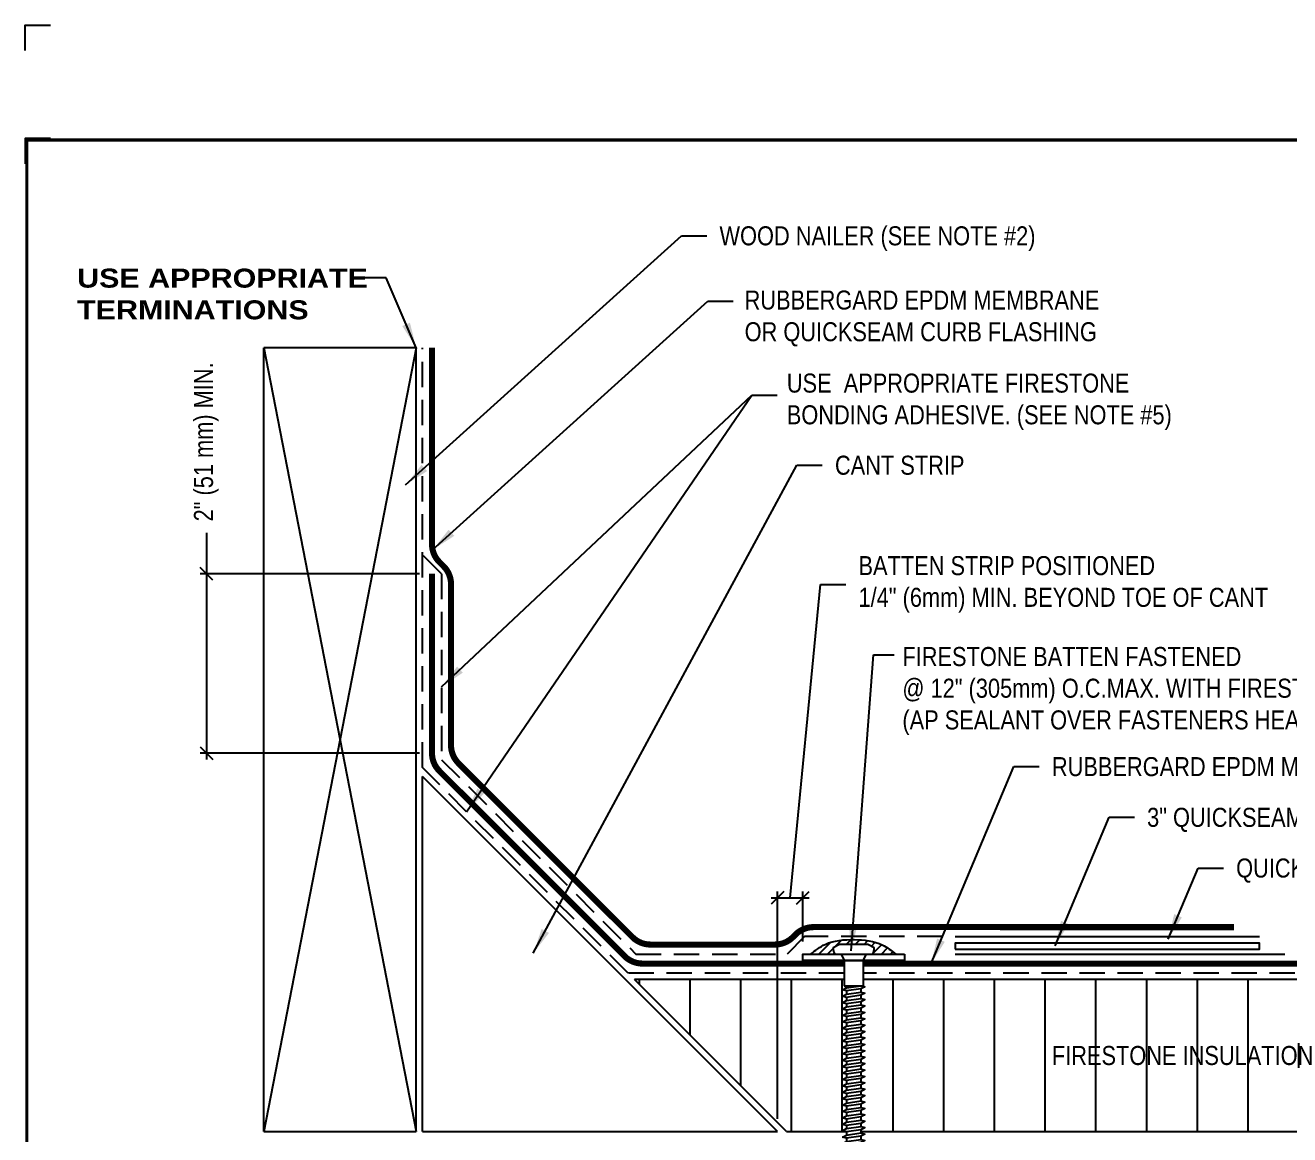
# Model space of a CAD drawing. Header units: inches. Extents: x 143.4 to 163.5, y -106.9 to -90.1.
# Drawn here: x 143.45 to 155.91, y -101.07 to -90.13 of the extents above; entities that cross this region are included whole.
import ezdxf
from ezdxf.enums import TextEntityAlignment as Align

# ---------------------------------------------------------------- set-up
doc = ezdxf.new("R2010")
doc.units = ezdxf.units.IN
doc.header["$MEASUREMENT"] = 0
doc.linetypes.add('HIDDEN', pattern=[0.375, 0.25, -0.125])
doc.layers.get('0').update_dxf_attribs({"linetype": 'CONTINUOUS'})
doc.layers.get('DEFPOINTS').update_dxf_attribs({"linetype": 'CONTINUOUS'})
for name, color, linetype in [('FSBP-ACCESSORY-FIRESTONE', 7, 'CONTINUOUS'), ('FSBP-ADHESIVE', 1, 'HIDDEN'), ('FSBP-ANNO-NOTE', 7, 'CONTINUOUS'), ('FSBP-INSULATION', 7, 'CONTINUOUS'), ('FSBP-MEMBRANE', 7, 'CONTINUOUS'), ('FSBP-OTHER', 7, 'CONTINUOUS'), ('FSBP-SEALANTS', 1, 'CONTINUOUS'), ('FSBP-TTLB-BORDER', 7, 'CONTINUOUS'), ('FSBP-TTLB-TEXT', 7, 'CONTINUOUS'), ('FSBP-WOOD', 7, 'CONTINUOUS')]:
    doc.layers.add(name, color=color, linetype=linetype)
doc.styles.add('FSBP_ARIAL', font='arial.ttf')
doc.styles.add('FSBP_ARIAL_BOLD', font='')
doc.styles.add('FSBP_ARIAL_NAR', font='ARIALN.TTF')
doc.styles.get('FSBP_ARIAL_BOLD').set_extended_font_data('Arial Black')
doc.linetypes.add('ZIGZAG', pattern='A,0.0001,-0.2,[131,ltypeshp.shx,S=0.2,R=0,X=-0.2,Y=0],-0.4,[131,ltypeshp.shx,S=0.2,R=180,X=0.2,Y=0],-0.2', length=0.8001)
doc.dimstyles.new('FSBP-DIM', dxfattribs={"dimtxt": 0.1875, "dimasz": 0.125, "dimexe": 0.0625, "dimexo": 0.125, "dimgap": 0.125, "dimtad": 0, "dimdec": 0, "dimzin": 1, "dimdsep": 46, "dimlunit": 4, "dimtxsty": 'FSBP_ARIAL_NAR', "dimblk": 'OBLIQUE', "dimcen": 0.09375, "dimdle": 0.0625, "dimclrd": 256, "dimclre": 256, "dimclrt": 256, "dimadec": 0, "dimazin": 0, "dimtfac": 1, "dimtdec": 0, "dimtmove": 1, "dimatfit": 3, "dimfxl": 1, "dimtolj": 1, "dimtzin": 0, "dimlwd": -1, "dimlwe": -1, "dimarcsym": 0})
doc.dimstyles.new('FSBP-LEADER', dxfattribs={"dimtxt": 0.1875, "dimasz": 0.25, "dimexe": 0.0625, "dimexo": 0.125, "dimgap": 0.125, "dimtad": 0, "dimtih": 1, "dimtoh": 1, "dimdec": 4, "dimzin": 0, "dimdsep": 46, "dimlunit": 4, "dimtxsty": 'FSBP_ARIAL_NAR', "dimcen": 0.09375, "dimclrd": 256, "dimclre": 256, "dimclrt": 256, "dimadec": 0, "dimazin": 0, "dimtfac": 1, "dimtdec": 4, "dimtofl": 0, "dimtmove": 0, "dimatfit": 3, "dimfxl": 1, "dimtolj": 1, "dimtzin": 0, "dimlwd": -1, "dimlwe": -1, "dimarcsym": 0})

# ---------------------------------------------------------------- blocks, each defined once
blk = doc.blocks.new('TTLB-EPDM_1')
at = {"layer": 'DEFPOINTS', "linetype": 'Continuous', "ltscale": 1.75}
blk.add_lwpolyline([(-0.015625, 13.88083333333333), (-0.015625, 14.13083333333333), (0.234375, 14.13083333333333)], dxfattribs=at)
at = {"layer": 'DEFPOINTS', "color": 1}
blk.add_lwpolyline([(0.234375, 13.015625), (-0.015625, 13.015625), (-0.015625, 12.765625)], dxfattribs=at)
at = {"layer": 'FSBP-TTLB-BORDER', "const_width": 0.03125}
blk.add_lwpolyline([(20, 0), (20, 13), (0, 13), (0, 0)], dxfattribs=at)
at = {"layer": 'FSBP-TTLB-TEXT'}
for tag, height, style, p in [('MAXIMUM_WARRANTY', 0.1875, 'FSBP_ARIAL_BOLD', (18.03987100774941, 0.2240244307510579)), ('ACCPT_SYSTEMS', 0.21875, 'FSBP_ARIAL', (12.49438170418193, -1.125))]:
    blk.add_attdef(tag, text='', height=height, dxfattribs=dict(at, style=style)).set_placement(p, align=Align.MIDDLE_LEFT)
for tag, height, style, p in [('DETAIL_DESCP_LINE_1', 0.21875, 'FSBP_ARIAL_BOLD', (10.33118450231211, -0.3736318192489421)), ('ISSUE_REV_DATE', 0.21875, 'FSBP_ARIAL', (16.84069633627263, -0.7282559425942452)), ('DETAIL_NUMBER', 0.4375, 'FSBP_ARIAL', (18.91941590748775, -0.8931630692489421))]:
    blk.add_attdef(tag, text='', height=height, dxfattribs=dict(at, style=style)).set_placement(p, align=Align.MIDDLE_CENTER)
blk = doc.blocks.new('FSBP_AP_FASTENER_01')
at = {"layer": 'FSBP-ACCESSORY-FIRESTONE'}
for p, q in [((-0.125, 0.04849224421338505), (-0.09375, -0.01400775578661495)), ((0.09375, -0.01400775578661495), (0.125, 0.04849224421338505)), ((-0.09375, -0.01400775578661495), (-0.09375, -0.264007755786615)), ((-0.09375, -0.01400775578661495), (0.09375, -0.01400775578661495)), ((0.09375, -0.01400775578661495), (0.09375, -0.264007755786615)), ((-0.09375, -0.264007755786615), (-0.0703125, -0.2840970415008996)), ((-0.0703125, -0.3156643085181585), (-0.0703125, -0.3472315755354103)), ((0.0703125, -0.2955750228038667), (0.0703125, -0.3271422898211327)), ((0.0703125, -0.3587095568383845), (0.0703125, -0.3902768238556433)), ((-0.0703125, -0.3787988425526763), (-0.0703125, -0.410366109569928)), ((-0.0703125, -0.4419333765871798), (-0.0703125, -0.4735006436044458)), ((0.0703125, -0.4218440908729022), (0.0703125, -0.453411357890154)), ((0.0703125, -0.4849786249074128), (0.0703125, -0.5165458919246717)), ((-0.0703125, -0.5050679106216975), (-0.0703125, -0.5366351776389564)), ((-0.0703125, -0.5682024446562153), (-0.0703125, -0.599769711673467)), ((0.0703125, -0.5481131589419235), (0.0703125, -0.5796804259591894)), ((0.0703125, -0.6112476929764412), (0.0703125, -0.6428149599937001)), ((-0.0703125, -0.631336978690733), (-0.0703125, -0.6629042457079848)), ((-0.0703125, -0.6944715127252366), (-0.0703125, -0.7260387797425025)), ((0.0703125, -0.674382227010959), (0.0703125, -0.7059494940282107)), ((0.0703125, -0.7375167610454696), (0.0703125, -0.7690840280627285)), ((-0.0703125, -0.7576060467597543), (-0.0703125, -0.7891733137770132)), ((-0.0703125, -0.820740580794272), (-0.0703125, -0.8523078478115238)), ((0.0703125, -0.8006512950799802), (0.0703125, -0.8322185620972462)), ((0.0703125, -0.863785829114498), (0.0703125, -0.8953530961317568)), ((-0.0703125, -0.8838751148287898), (-0.0703125, -0.9154423818460415)), ((-0.0703125, -0.9470096488632933), (-0.0703125, -0.9785769158805593)), ((0.0703125, -0.9269203631490157), (0.0703125, -0.9584876301662675)), ((0.0703125, -0.9900548971835264), (0.0703125, -1.021622164200785)), ((-0.0703125, -1.010144182897811), (-0.0703125, -1.04171144991507)), ((-0.0703125, -1.073278716932329), (-0.0703125, -1.104845983949581)), ((0.0703125, -1.053189431218037), (0.0703125, -1.084756698235303)), ((0.0703125, -1.116323965252555), (0.0703125, -1.147891232269814)), ((-0.0703125, -1.136413250966847), (-0.0703125, -1.167980517984098)), ((-0.0703125, -1.19954778500135), (-0.0703125, -1.231115052018616)), ((0.0703125, -1.179458499287072), (0.0703125, -1.211025766304324)), ((0.0703125, -1.242593033321583), (0.0703125, -1.274160300338842)), ((-0.0703125, -1.262682319035868), (-0.0703125, -1.294249586053127)), ((-0.0703125, -1.325816853070386), (-0.0703125, -1.357384120087637)), ((0.0703125, -1.305727567356094), (0.0703125, -1.33729483437336)), ((0.0703125, -1.368862101390611), (0.0703125, -1.40042936840787)), ((-0.0703125, -1.388951387104903), (-0.0703125, -1.420518654122155)), ((-0.0703125, -1.452085921139407), (-0.0703125, -1.483653188156673)), ((0.0703125, -1.431996635425129), (0.0703125, -1.463563902442381)), ((0.0703125, -1.49513116945964), (0.0703125, -1.526698436476899)), ((-0.0703125, -1.515220455173925), (-0.0703125, -1.546787722191183)), ((-0.0703125, -1.578354989208442), (-0.0703125, -1.609922256225694)), ((0.0703125, -1.558265703494151), (0.0703125, -1.589832970511416)), ((-0.0703125, -1.64148952324296), (-0.0703125, -1.673056790260212)), ((-0.0703125, -1.704624057277464), (-0.0703125, -1.73619132429473)), ((0.0703125, -1.621400237528668), (0.0703125, -1.652967504545927)), ((0.0703125, -1.684534771563186), (0.0703125, -1.716102038580438)), ((-0.0703125, -1.767758591311981), (-0.0703125, -1.79932585832924)), ((-0.0703125, -1.830893125346499), (-0.0703125, -1.862460392363751)), ((0.0703125, -1.747669305597697), (0.0703125, -1.779236572614955)), ((0.0703125, -1.810803839632207), (0.0703125, -1.842371106649473)), ((-0.0703125, -1.894027659381017), (-0.0703125, -1.925594926398269)), ((-0.0703125, -1.95716219341552), (-0.0703125, -1.988729460432786)), ((0.0703125, -1.873938373666725), (0.0703125, -1.905505640683984)), ((0.0703125, -1.937072907701243), (0.0703125, -1.968640174718495)), ((-0.0703125, -2.020296727450038), (-0.0703125, -2.051863994467297)), ((-0.0703125, -2.083431261484556), (-0.0703125, -2.114998528501808)), ((0.0703125, -2.000207441735753), (0.0703125, -2.031774708753012)), ((0.0703125, -2.063341975770264), (0.0703125, -2.09490924278753)), ((-0.0703125, -2.146565795519074), (-0.0703125, -2.178133062536325)), ((-0.0703125, -2.209700329553577), (-0.0703125, -2.241267596570843)), ((0.0703125, -2.126476509804782), (0.0703125, -2.158043776822041)), ((0.0703125, -2.189611043839299), (0.0703125, -2.221178310856551)), ((-0.0703125, -2.272834863588095), (-0.0703125, -2.304402130605354)), ((-0.0703125, -2.335969397622613), (-0.0703125, -2.367536664639864)), ((0.0703125, -2.25274557787381), (0.0703125, -2.284312844891069)), ((0.0703125, -2.315880111908321), (0.0703125, -2.347447378925587)), ((-0.0703125, -2.39910393165713), (-0.0703125, -2.430671198674382)), ((-0.0703125, -2.462238465691634), (-0.0703125, -2.4938057327089)), ((0.0703125, -2.379014645942839), (0.0703125, -2.410581912960097)), ((0.0703125, -2.442149179977356), (0.0703125, -2.473716446994608)), ((-0.0703125, -2.525372999726152), (-0.0703125, -2.55694026674341)), ((-0.0703125, -2.588507533760669), (-0.0703125, -2.620074800777921)), ((0.0703125, -2.505283714011867), (0.0703125, -2.536850981029126)), ((0.0703125, -2.568418248046378), (0.0703125, -2.599985515063644)), ((-0.0703125, -2.651642067795187), (-0.0703125, -2.683209334812439)), ((-0.0703125, -2.714776601829691), (-0.0703125, -2.746343868846957)), ((0.0703125, -2.631552782080895), (0.0703125, -2.663120049098154)), ((0.0703125, -2.694687316115413), (0.0703125, -2.726254583132665)), ((-0.0703125, -2.777911135864208), (-0.0703125, -2.809478402881467)), ((-0.0703125, -2.841045669898726), (-0.0703125, -2.872612936915978)), ((0.0703125, -2.757821850149924), (0.0703125, -2.789389117167183)), ((0.0703125, -2.820956384184434), (0.0703125, -2.8525236512017)), ((-0.0703125, -2.904180203933244), (-0.0703125, -2.935747470950496)), ((-0.0703125, -2.967314737967747), (-0.0703125, -2.998882004985013)), ((0.0703125, -2.884090918218952), (0.0703125, -2.915658185236211)), ((0.0703125, -2.94722545225347), (0.0703125, -2.978792719270722)), ((-0.0625, -3.154632755786622), (-0.0625, -3.013549567065063)), ((0, -3.201507755786615), (0.02460623630038583, -3.00110581902215)), ((0.0625, -3.154632755786601), (0.0625, -2.995692424207924)), ((0, -3.201507755786615), (-0.06250000000001421, -3.154632755786615)), ((0.0625, -3.154632755786615), (0, -3.201507755786615))]:
    blk.add_line(p, q, dxfattribs=at)
blk.add_lwpolyline([(0.1875, 0.04849224421338505, 0.1250000000000271), (0.203125, 0.110992244213385), (0.140625, 0.142242244213385), (-0.140625, 0.142242244213385), (-0.203125, 0.110992244213385, 0.1250000000000271), (-0.1875, 0.04849224421338505)], format="xyb", close=True, dxfattribs=at)
for points in [[(-0.109375, -0.3054610321523867), (-0.0703125, -0.2840970415008996), (0.0703125, -0.264007755786615), (0.109375, -0.2742110321523867), (0.0703125, -0.2955750228038667), (-0.0703125, -0.3156643085181585)], [(-0.109375, -0.3685955661869045), (-0.0703125, -0.3472315755354103), (0.0703125, -0.3271422898211327), (0.109375, -0.3373455661869045), (0.0703125, -0.3587095568383845), (-0.0703125, -0.3787988425526763)], [(-0.109375, -0.431730100221408), (-0.0703125, -0.410366109569928), (0.0703125, -0.3902768238556433), (0.109375, -0.400480100221408), (0.0703125, -0.4218440908729022), (-0.0703125, -0.4419333765871798)], [(-0.109375, -0.4948646342559258), (-0.0703125, -0.4735006436044458), (0.0703125, -0.453411357890154), (0.109375, -0.4636146342559258), (0.0703125, -0.4849786249074128), (-0.0703125, -0.5050679106216975)], [(-0.109375, -0.5579991682904435), (-0.0703125, -0.5366351776389564), (0.0703125, -0.5165458919246717), (0.109375, -0.5267491682904435), (0.0703125, -0.5481131589419235), (-0.0703125, -0.5682024446562153)], [(-0.109375, -0.6211337023249612), (-0.0703125, -0.599769711673467), (0.0703125, -0.5796804259591894), (0.109375, -0.5898837023249612), (0.0703125, -0.6112476929764412), (-0.0703125, -0.631336978690733)], [(-0.109375, -0.6842682363594648), (-0.0703125, -0.6629042457079848), (0.0703125, -0.6428149599937001), (0.109375, -0.6530182363594648), (0.0703125, -0.674382227010959), (-0.0703125, -0.6944715127252366)], [(-0.109375, -0.7474027703939825), (-0.0703125, -0.7260387797425025), (0.0703125, -0.7059494940282107), (0.109375, -0.7161527703939825), (0.0703125, -0.7375167610454696), (-0.0703125, -0.7576060467597543)], [(-0.109375, -0.8105373044285002), (-0.0703125, -0.7891733137770132), (0.0703125, -0.7690840280627285), (0.109375, -0.7792873044285002), (0.0703125, -0.8006512950799802), (-0.0703125, -0.820740580794272)], [(-0.109375, -0.873671838463018), (-0.0703125, -0.8523078478115238), (0.0703125, -0.8322185620972462), (0.109375, -0.842421838463018), (0.0703125, -0.863785829114498), (-0.0703125, -0.8838751148287898)], [(-0.109375, -0.9368063724975215), (-0.0703125, -0.9154423818460415), (0.0703125, -0.8953530961317568), (0.109375, -0.9055563724975215), (0.0703125, -0.9269203631490157), (-0.0703125, -0.9470096488632933)], [(-0.109375, -0.9999409065320393), (-0.0703125, -0.9785769158805593), (0.0703125, -0.9584876301662675), (0.109375, -0.9686909065320393), (0.0703125, -0.9900548971835264), (-0.0703125, -1.010144182897811)], [(-0.109375, -1.063075440566557), (-0.0703125, -1.04171144991507), (0.0703125, -1.021622164200785), (0.109375, -1.031825440566557), (0.0703125, -1.053189431218037), (-0.0703125, -1.073278716932329)], [(-0.109375, -1.126209974601075), (-0.0703125, -1.104845983949581), (0.0703125, -1.084756698235303), (0.109375, -1.094959974601075), (0.0703125, -1.116323965252555), (-0.0703125, -1.136413250966847)], [(-0.109375, -1.189344508635578), (-0.0703125, -1.167980517984098), (0.0703125, -1.147891232269814), (0.109375, -1.158094508635578), (0.0703125, -1.179458499287072), (-0.0703125, -1.19954778500135)], [(-0.109375, -1.252479042670096), (-0.0703125, -1.231115052018616), (0.0703125, -1.211025766304324), (0.109375, -1.221229042670096), (0.0703125, -1.242593033321583), (-0.0703125, -1.262682319035868)], [(-0.109375, -1.315613576704614), (-0.0703125, -1.294249586053127), (0.0703125, -1.274160300338842), (0.109375, -1.284363576704614), (0.0703125, -1.305727567356094), (-0.0703125, -1.325816853070386)], [(-0.109375, -1.378748110739132), (-0.0703125, -1.357384120087637), (0.0703125, -1.33729483437336), (0.109375, -1.347498110739132), (0.0703125, -1.368862101390611), (-0.0703125, -1.388951387104903)], [(-0.109375, -1.441882644773635), (-0.0703125, -1.420518654122155), (0.0703125, -1.40042936840787), (0.109375, -1.410632644773635), (0.0703125, -1.431996635425129), (-0.0703125, -1.452085921139407)], [(-0.109375, -1.505017178808153), (-0.0703125, -1.483653188156673), (0.0703125, -1.463563902442381), (0.109375, -1.473767178808153), (0.0703125, -1.49513116945964), (-0.0703125, -1.515220455173925)], [(-0.109375, -1.568151712842671), (-0.0703125, -1.546787722191183), (0.0703125, -1.526698436476899), (0.109375, -1.536901712842671), (0.0703125, -1.558265703494151), (-0.0703125, -1.578354989208442)], [(-0.109375, -1.631286246877188), (-0.0703125, -1.609922256225694), (0.0703125, -1.589832970511416), (0.109375, -1.600036246877188), (0.0703125, -1.621400237528668), (-0.0703125, -1.64148952324296)], [(-0.109375, -1.694420780911692), (-0.0703125, -1.673056790260212), (0.0703125, -1.652967504545927), (0.109375, -1.663170780911692), (0.0703125, -1.684534771563186), (-0.0703125, -1.704624057277464)], [(-0.109375, -1.75755531494621), (-0.0703125, -1.73619132429473), (0.0703125, -1.716102038580438), (0.109375, -1.72630531494621), (0.0703125, -1.747669305597697), (-0.0703125, -1.767758591311981)], [(-0.109375, -1.820689848980727), (-0.0703125, -1.79932585832924), (0.0703125, -1.779236572614955), (0.109375, -1.789439848980727), (0.0703125, -1.810803839632207), (-0.0703125, -1.830893125346499)], [(-0.109375, -1.883824383015245), (-0.0703125, -1.862460392363751), (0.0703125, -1.842371106649473), (0.109375, -1.852574383015245), (0.0703125, -1.873938373666725), (-0.0703125, -1.894027659381017)], [(-0.109375, -1.946958917049749), (-0.0703125, -1.925594926398269), (0.0703125, -1.905505640683984), (0.109375, -1.915708917049749), (0.0703125, -1.937072907701243), (-0.0703125, -1.95716219341552)], [(-0.109375, -2.010093451084266), (-0.0703125, -1.988729460432786), (0.0703125, -1.968640174718495), (0.109375, -1.978843451084266), (0.0703125, -2.000207441735753), (-0.0703125, -2.020296727450038)], [(-0.109375, -2.073227985118784), (-0.0703125, -2.051863994467297), (0.0703125, -2.031774708753012), (0.109375, -2.041977985118784), (0.0703125, -2.063341975770264), (-0.0703125, -2.083431261484556)], [(-0.109375, -2.136362519153302), (-0.0703125, -2.114998528501808), (0.0703125, -2.09490924278753), (0.109375, -2.105112519153302), (0.0703125, -2.126476509804782), (-0.0703125, -2.146565795519074)], [(-0.109375, -2.199497053187805), (-0.0703125, -2.178133062536325), (0.0703125, -2.158043776822041), (0.109375, -2.168247053187805), (0.0703125, -2.189611043839299), (-0.0703125, -2.209700329553577)], [(-0.109375, -2.262631587222323), (-0.0703125, -2.241267596570843), (0.0703125, -2.221178310856551), (0.109375, -2.231381587222323), (0.0703125, -2.25274557787381), (-0.0703125, -2.272834863588095)], [(-0.109375, -2.325766121256841), (-0.0703125, -2.304402130605354), (0.0703125, -2.284312844891069), (0.109375, -2.294516121256841), (0.0703125, -2.315880111908321), (-0.0703125, -2.335969397622613)], [(-0.109375, -2.388900655291359), (-0.0703125, -2.367536664639864), (0.0703125, -2.347447378925587), (0.109375, -2.357650655291359), (0.0703125, -2.379014645942839), (-0.0703125, -2.39910393165713)], [(-0.109375, -2.452035189325862), (-0.0703125, -2.430671198674382), (0.0703125, -2.410581912960097), (0.109375, -2.420785189325862), (0.0703125, -2.442149179977356), (-0.0703125, -2.462238465691634)], [(-0.109375, -2.51516972336038), (-0.0703125, -2.4938057327089), (0.0703125, -2.473716446994608), (0.109375, -2.48391972336038), (0.0703125, -2.505283714011867), (-0.0703125, -2.525372999726152)], [(-0.109375, -2.578304257394898), (-0.0703125, -2.55694026674341), (0.0703125, -2.536850981029126), (0.109375, -2.547054257394898), (0.0703125, -2.568418248046378), (-0.0703125, -2.588507533760669)], [(-0.109375, -2.641438791429415), (-0.0703125, -2.620074800777921), (0.0703125, -2.599985515063644), (0.109375, -2.610188791429415), (0.0703125, -2.631552782080895), (-0.0703125, -2.651642067795187)], [(-0.109375, -2.704573325463919), (-0.0703125, -2.683209334812439), (0.0703125, -2.663120049098154), (0.109375, -2.673323325463919), (0.0703125, -2.694687316115413), (-0.0703125, -2.714776601829691)], [(-0.109375, -2.767707859498437), (-0.0703125, -2.746343868846957), (0.0703125, -2.726254583132665), (0.109375, -2.736457859498437), (0.0703125, -2.757821850149924), (-0.0703125, -2.777911135864208)], [(-0.109375, -2.830842393532954), (-0.0703125, -2.809478402881467), (0.0703125, -2.789389117167183), (0.109375, -2.799592393532954), (0.0703125, -2.820956384184434), (-0.0703125, -2.841045669898726)], [(-0.109375, -2.893976927567472), (-0.0703125, -2.872612936915978), (0.0703125, -2.8525236512017), (0.109375, -2.862726927567472), (0.0703125, -2.884090918218952), (-0.0703125, -2.904180203933244)], [(-0.099609375, -2.955716372316267), (-0.0703125, -2.935747470950496), (0.0703125, -2.915658185236211), (0.099609375, -2.927256550887698), (0.0703125, -2.94722545225347), (-0.0703125, -2.967314737967747)], [(-0.0849609375, -3.008866455667892), (-0.0703125, -2.998882004985013), (0.0703125, -2.978792719270722), (0.0849609375, -2.984591902096462), (0.0703125, -2.994576352779355), (-0.0703125, -3.014665638493632)]]:
    blk.add_lwpolyline(points, close=True, dxfattribs=at)
blk.add_lwpolyline([(-0.09375, -0.264007755786615), (0.09375, -0.264007755786615)], dxfattribs=at)
blk = doc.blocks.new('_OBLIQUE')
at = {"color": 0, "linetype": 'ByBlock'}
blk.add_line((-0.5, -0.5), (0.5, 0.5), dxfattribs=at)
blk = doc.blocks.new('*D4')
at = {"layer": 'DEFPOINTS', "color": 0, "transparency": 16777216}
for p in [(147.4560432150654, -95.5396749574486), (145.2317893526083, -97.30890069773466), (147.4560432150654, -97.30890069773466)]:
    blk.add_point(p, dxfattribs=at)
at = {"layer": 'FSBP-ANNO-NOTE', "transparency": 16777216}
for p, q in [((145.2317893526083, -95.13687823166414), (145.2317893526083, -95.5396749574486)), ((147.3310432150654, -95.5396749574486), (145.1692893526083, -95.5396749574486)), ((145.2317893526083, -95.4771749574486), (145.2317893526083, -97.37140069773466)), ((147.3310432150654, -97.30890069773466), (145.1692893526083, -97.30890069773466))]:
    blk.add_line(p, q, dxfattribs=at)
at = {"layer": 'FSBP-ANNO-NOTE', "transparency": 16777216, "xscale": 0.125, "yscale": 0.125, "zscale": 0.125}
for p, rotation in [((145.2317893526083, -95.5396749574486), 90), ((145.2317893526083, -97.30890069773466), 270)]:
    blk.add_blockref('_OBLIQUE', p, dxfattribs=dict(at, rotation=rotation))
at = {"layer": 'FSBP-ANNO-NOTE', "transparency": 16777216, "insert": (145.2317893526083, -94.24007144448814), "char_height": 0.1875, "attachment_point": 5, "rotation": 90, "style": 'FSBP_ARIAL_NAR'}
blk.add_mtext('\\A1;2" (51 mm) MIN.', dxfattribs=at)
blk = doc.blocks.new('*D6')
at = {"layer": 'DEFPOINTS', "color": 0, "transparency": 16777216}
for p in [(151.1122932150654, -98.73610752553628), (151.1122932150654, -99.28937367981734), (150.8622932150654, -101.0396749574486)]:
    blk.add_point(p, dxfattribs=at)
at = {"layer": 'FSBP-ANNO-NOTE', "transparency": 16777216}
for p, q in [((150.9872932150654, -98.73610752553628), (151.2846312254311, -95.6443753058589)), ((151.2846312254311, -95.6443753058589), (151.5346312254311, -95.6443753058589)), ((150.8622932150654, -100.9146749574486), (150.8622932150654, -98.67360752553628)), ((151.1122932150654, -99.16437367981734), (151.1122932150654, -98.67360752553628)), ((150.7997932150654, -98.73610752553628), (151.1747932150654, -98.73610752553628))]:
    blk.add_line(p, q, dxfattribs=at)
at = {"layer": 'FSBP-ANNO-NOTE', "transparency": 16777216, "xscale": 0.125, "yscale": 0.125, "zscale": 0.125, "rotation": 180}
blk.add_blockref('_OBLIQUE', (150.8622932150654, -98.73610752553628), dxfattribs=at)
at = {"layer": 'FSBP-ANNO-NOTE', "transparency": 16777216, "xscale": 0.125, "yscale": 0.125, "zscale": 0.125}
blk.add_blockref('_OBLIQUE', (151.1122932150654, -98.73610752553628), dxfattribs=at)
at = {"layer": 'FSBP-ANNO-NOTE', "transparency": 16777216, "insert": (151.6596312254311, -95.6443753058589), "char_height": 0.1875, "attachment_point": 4, "style": 'FSBP_ARIAL_NAR'}
blk.add_mtext('\\A1;BATTEN STRIP POSITIONED \\P{\\fArial Narrow|b0|i0|c0|p34;1/4" (6mm) MIN.} BEYOND TOE OF CANT', dxfattribs=at)
blk = doc.blocks.new('*D5')
at = {"layer": 'DEFPOINTS', "color": 0, "transparency": 16777216}
for p in [(147.3622932150654, -101.0396749574486), (151.6122932150654, -102.5393736798173), (147.3622932150654, -102.7839539497562)]:
    blk.add_point(p, dxfattribs=at)
at = {"layer": 'FSBP-ANNO-NOTE', "transparency": 16777216}
for p, q in [((147.3622932150654, -101.1646749574486), (147.3622932150654, -102.8464539497562)), ((151.6122932150654, -102.6643736798173), (151.6122932150654, -102.8464539497562)), ((147.2997932150654, -102.7839539497562), (148.4957132355293, -102.7839539497562)), ((151.6747932150654, -102.7839539497562), (150.4788731946015, -102.7839539497562))]:
    blk.add_line(p, q, dxfattribs=at)
at = {"layer": 'FSBP-ANNO-NOTE', "transparency": 16777216, "xscale": 0.125, "yscale": 0.125, "zscale": 0.125, "rotation": 180}
blk.add_blockref('_OBLIQUE', (147.3622932150654, -102.7839539497562), dxfattribs=at)
at = {"layer": 'FSBP-ANNO-NOTE', "transparency": 16777216, "xscale": 0.125, "yscale": 0.125, "zscale": 0.125}
blk.add_blockref('_OBLIQUE', (151.6122932150654, -102.7839539497562), dxfattribs=at)
at = {"layer": 'FSBP-ANNO-NOTE', "transparency": 16777216, "insert": (149.4872932150654, -102.7839539497562), "char_height": 0.1875, "attachment_point": 5, "style": 'FSBP_ARIAL_NAR'}
blk.add_mtext('\\A1;6" (152 mm) MAX.', dxfattribs=at)

msp = doc.modelspace()

# ---------------------------------------------------------------- hatches: boundary and pattern name
at = {"layer": 'FSBP-INSULATION'}
h = msp.add_hatch(dxfattribs=at)
h.set_pattern_fill('LINE', color=256, scale=4, angle=90, style=0)
h.set_pattern_definition([(90, (0, 0), (-0.5, 3.061515884555943e-17), [])])
h.paths.add_polyline_path([(157.290376738026, -100.2271749574486), (157.4620940767419, -100.1646749574486), (157.4620940767419, -99.5396749574486), (151.7060432150654, -99.5396749574486), (151.7060432150654, -99.6079956456368), (151.7216682150654, -99.6120769561831), (151.6826057150654, -99.63344094683458), (151.6826057150654, -99.66500821385183), (151.7216682150654, -99.67521149021763), (151.6826057150654, -99.69657548086913), (151.6826057150654, -99.72814274788635), (151.7216682150654, -99.73834602425214), (151.6826057150654, -99.75971001490362), (151.6826057150654, -99.79127728192088), (151.7216682150654, -99.80148055828664), (151.6826057150654, -99.82284454893812), (151.6826057150654, -99.85441181595537), (151.7216682150654, -99.86461509232119), (151.6826057150654, -99.88597908297267), (151.6826057150654, -99.91754634998993), (151.7216682150654, -99.92774962635566), (151.6826057150654, -99.94911361700717), (151.6826057150654, -99.98068088402442), (151.7216682150654, -99.99088416039018), (151.6826057150654, -100.0122481510417), (151.6826057150654, -100.0438154180589), (151.7216682150654, -100.0540186944247), (151.6826057150654, -100.0753826850762), (151.6826057150654, -100.1069499520935), (151.7216682150654, -100.1171532284592), (151.6826057150654, -100.1385172191107), (151.6826057150654, -100.170084486128), (151.7216682150654, -100.1802877624937), (151.6826057150654, -100.2016517531452), (151.6826057150654, -100.2332190201625), (151.7216682150654, -100.2434222965283), (151.6826057150654, -100.2647862871797), (151.6826057150654, -100.296353554197), (151.7216682150654, -100.3065568305628), (151.6826057150654, -100.3279208212142), (151.6826057150654, -100.3594880882315), (151.7216682150654, -100.3696913645973), (151.6826057150654, -100.3910553552488), (151.6826057150654, -100.422622622266), (151.7216682150654, -100.4328258986318), (151.6826057150654, -100.4541898892833), (151.6826057150654, -100.4857571563006), (151.7216682150654, -100.4959604326663), (151.6826057150654, -100.5173244233178), (151.6826057150654, -100.548891690335), (151.7216682150654, -100.5590949667008), (151.6826057150654, -100.5804589573523), (151.6826057150654, -100.6120262243696), (151.7216682150654, -100.6222295007353), (151.6826057150654, -100.6435934913868), (151.6826057150654, -100.6751607584041), (151.7216682150654, -100.6853640347699), (151.6826057150654, -100.7067280254214), (151.6826057150654, -100.7382952924386), (151.7216682150654, -100.7484985688044), (151.6826057150654, -100.7698625594558), (151.6826057150654, -100.8014298264731), (151.7216682150654, -100.8116331028389), (151.6826057150654, -100.8329970934904), (151.6826057150654, -100.8645643605076), (151.7216682150654, -100.8747676368734), (151.6826057150654, -100.8961316275249), (151.6826057150654, -100.9276988945422), (151.7216682150654, -100.9379021709079), (151.6826057150654, -100.9592661615594), (151.6826057150654, -100.9908334285767), (151.7216682150654, -101.0010367049424), (151.6826057150654, -101.0224006955939), (151.6826057150654, -101.0396749574486), (157.4620940767419, -101.0396749574486), (157.4620940767419, -100.4146749574486), (157.6338114154578, -100.3521749574486)])
h.paths.add_polyline_path([(151.5419807150654, -100.2217410388595), (151.5029182150654, -100.2115377624937), (151.5419807150654, -100.1901737718423), (151.5419807150654, -100.158606504825), (151.5029182150654, -100.1484032284592), (151.5419807150654, -100.1270392378077), (151.5419807150654, -100.0954719707905), (151.5029182150654, -100.0852686944247), (151.5419807150654, -100.0639047037732), (151.5419807150654, -100.032337436756), (151.5029182150654, -100.0221341603902), (151.5419807150654, -100.0007701697387), (151.5419807150654, -99.96920290272148), (151.5029182150654, -99.95899962635568), (151.5419807150654, -99.93763563570417), (151.5419807150654, -99.90606836868692), (151.5029182150654, -99.89586509232119), (151.5419807150654, -99.8745011016697), (151.5419807150654, -99.84293383465241), (151.5029182150654, -99.83273055828666), (151.5419807150654, -99.81136656763516), (151.5419807150654, -99.7797993006179), (151.5029182150654, -99.76959602425212), (151.5419807150654, -99.74823203360066), (151.5419807150654, -99.71666476658338), (151.5029182150654, -99.70646149021765), (151.5419807150654, -99.68509749956614), (151.5419807150654, -99.65353023254887), (151.5029182150654, -99.6433269561831), (151.5419807150654, -99.62196296553162), (151.5185432150654, -99.60187367981734), (151.5185432150654, -99.53967495744858), (149.4506815627136, -99.53967495744858), (150.9506815627138, -101.0396749574486), (151.5312036013647, -101.0396749574486), (151.5029182150654, -101.0322867049424), (151.5419807150654, -101.0109227142909), (151.5419807150654, -100.9793554472737), (151.5029182150654, -100.9691521709079), (151.5419807150654, -100.9477881802564), (151.5419807150654, -100.9162209132392), (151.5029182150654, -100.9060176368734), (151.5419807150654, -100.8846536462219), (151.5419807150654, -100.8530863792047), (151.5029182150654, -100.8428831028389), (151.5419807150654, -100.8215191121874), (151.5419807150654, -100.7899518451701), (151.5029182150654, -100.7797485688044), (151.5419807150654, -100.7583845781529), (151.5419807150654, -100.7268173111356), (151.5029182150654, -100.7166140347699), (151.5419807150654, -100.6952500441184), (151.5419807150654, -100.6636827771011), (151.5029182150654, -100.6534795007353), (151.5419807150654, -100.6321155100838), (151.5419807150654, -100.6005482430666), (151.5029182150654, -100.5903449667008), (151.5419807150654, -100.5689809760493), (151.5419807150654, -100.5374137090321), (151.5029182150654, -100.5272104326663), (151.5419807150654, -100.5058464420148), (151.5419807150654, -100.4742791749976), (151.5029182150654, -100.4640758986318), (151.5419807150654, -100.4427119079803), (151.5419807150654, -100.411144640963), (151.5029182150654, -100.4009413645973), (151.5419807150654, -100.3795773739458), (151.5419807150654, -100.3480101069286), (151.5029182150654, -100.3378068305627), (151.5419807150654, -100.3164428399113), (151.5419807150654, -100.284875572894), (151.5029182150654, -100.2746722965282), (151.5419807150654, -100.2533083058768)])
h.paths.add_polyline_path([(153.516893554674, -100.4351281463981), (156.1915823336645, -100.4351281463981), (156.1915823336645, -100.1440938694541), (153.516893554674, -100.1440938694541)], flags=24)
at = {"layer": 'FSBP-SEALANTS'}
h = msp.add_hatch(dxfattribs=at)
h.set_pattern_fill('ANSI31', color=256, scale=0.5, style=0)
h.set_pattern_definition([(45, (-63.12950250940432, -123.5627407660663), (-0.04419417382415922, 0.04419417382415922), [])])
edge = h.paths.add_edge_path()
edge.add_spline(control_points=[(152.0283488648055, -99.28937367981734), (151.9851567861436, -99.25589785745495), (151.867003980151, -99.16432406736271), (151.6154234873159, -99.13860058966696), (151.3583525564613, -99.15809743837804), (151.233813691316, -99.25367073365538), (151.1872901892806, -99.28937367981734)], knot_values=[0, 0, 0, 0, 0.1616300269723178, 0.4421422124397907, 0.7326228521966149, 0.90584740818448, 0.90584740818448, 0.90584740818448, 0.90584740818448], degree=3, periodic=0)
edge.add_line((151.1872901892806, -99.28937367981734), (151.4247932150654, -99.28937367981734))
edge.add_arc((151.5400275900654, -99.22736196106734), 0.130860285969283, 179.7862107701197, 208.2862761657333, ccw=False)
edge.add_line((151.4091682150654, -99.22687367981734), (151.4716682150654, -99.19562367981734))
edge.add_line((151.4716682150654, -99.19562367981734), (151.7529182150654, -99.19562367981734))
edge.add_line((151.7529182150654, -99.19562367981734), (151.8154182150654, -99.22687367981734))
edge.add_arc((151.6845588400654, -99.22736196106734), 0.130860285969283, -28.286276165733227, 0.21378922988031945, ccw=False)
edge.add_line((151.7997932150654, -99.28937367981734), (152.0283488648055, -99.28937367981734))

# ---------------------------------------------------------------- linework, layer by layer
at = {"layer": 'FSBP-ACCESSORY-FIRESTONE'}
msp.add_lwpolyline([(152.1122932150654, -99.28937367981734), (152.1122932150654, -99.35187367981734), (151.1122932150654, -99.35187367981734), (151.1122932150654, -99.28937367981734)], close=True, dxfattribs=at)
at = {"layer": 'FSBP-ADHESIVE', "linetype": 'HIDDEN'}
for p, q in [((147.3622932150654, -97.45128660980026), (147.3622932150654, -93.31095581932652)), ((147.5497932150654, -95.5396749574486), (147.3622932150654, -95.3521749574486)), ((147.5497932150654, -95.5396749574486), (147.5497932150653, -97.37362156685532)), ((149.3881815627137, -99.47717495744865), (147.3622932150654, -97.45128660980032)), ((147.5497932150653, -97.37362156685532), (149.4658466056587, -99.28967495744865)), ((151.1277683899201, -99.11786748470371), (150.9559609171752, -99.28967495744865)), ((152.4872932150654, -99.1178674847036), (151.1277683899201, -99.11786748470371)), ((149.4658466056587, -99.28967495744865), (150.9559609171752, -99.28967495744865)), ((151.5185432150655, -99.47717495744865), (149.3881815627137, -99.47717495744865)), ((157.4620940767418, -99.4771749574486), (151.7060432150654, -99.47717495744865))]:
    msp.add_line(p, q, dxfattribs=at)
at = {"layer": 'FSBP-ADHESIVE', "linetype": 'ZIGZAG', "ltscale": 0.17}
for p, q in [((152.6122932150654, -99.1178674847036), (155.6122932150654, -99.1178674847036)), ((152.6122932150654, -99.2897424847036), (155.8622932150654, -99.28974248470371))]:
    msp.add_line(p, q, dxfattribs=at)
at = {"layer": 'FSBP-INSULATION'}
for p, q in [((151.5185432150654, -99.5396749574486), (149.4506815627137, -99.5396749574486)), ((150.9506815627138, -101.0396749574486), (149.4506815627136, -99.5396749574486)), ((157.4620940767418, -99.5396749574486), (151.7060432150654, -99.5396749574486)), ((150.9506815627138, -101.0396749574486), (151.5312036013647, -101.0396749574486)), ((151.6826057150654, -101.0396749574487), (157.4620940767419, -101.0396749574486))]:
    msp.add_line(p, q, dxfattribs=at)
at = {"layer": 'FSBP-MEMBRANE', "const_width": 0.06}
for points in [[(155.3622932150654, -99.0241174847036), (153.1122932150654, -99.0241174847036), (151.2158562942525, -99.02399201928438, 0.1989295614697302), (151.0390630593313, -99.0972153234406), (151.0135767300265, -99.12270165274532, -0.1989123673796232), (150.8368000347299, -99.19592495744865), (149.6082325177244, -99.19592495744865, -0.1989123673796293), (149.4314558224278, -99.12270165274532), (147.7167665197687, -97.40801235008621, -0.1989123673796859), (147.6435432150653, -97.23123565478954), (147.6435432150654, -95.64322834804187, 0.1989123673797007), (147.570319910362, -95.4664516527452), (147.5292665197688, -95.42539826215199, -0.1989123673796859), (147.4560432150654, -95.24862156685538), (147.4560432150654, -93.31095581932652)], [(151.5185432150654, -99.38342495744865), (149.5305674747795, -99.38342495744865, -0.1989123673796946), (149.3537907794828, -99.31020165274526), (147.5292665197688, -97.48567739303127, -0.1989123673796318), (147.4560432150654, -97.30890069773466), (147.4560432150654, -95.5396749574486)]]:
    msp.add_lwpolyline(points, format="xyb", dxfattribs=at)
at = {"layer": 'FSBP-MEMBRANE'}
msp.add_lwpolyline([(152.6122932150654, -99.24161748470357), (155.6122932150654, -99.24161748470357), (155.6122932150654, -99.18161748470357), (152.6122932150654, -99.18161748470357)], close=True, dxfattribs=at)
at = {"layer": 'FSBP-MEMBRANE', "const_width": 0.06}
msp.add_lwpolyline([(157.4620940767419, -99.38342495744865), (151.7060432150654, -99.38342495744865)], dxfattribs=at)
at = {"layer": 'FSBP-OTHER'}
for p, q in [((147.3622932150654, -101.0396749574486), (147.3622932150654, -97.5396749574486)), ((150.8622932150654, -101.0396749574486), (147.3622932150654, -97.5396749574486)), ((147.3622932150654, -101.0396749574486), (150.8622932150654, -101.0396749574486))]:
    msp.add_line(p, q, dxfattribs=at)
at = {"layer": 'FSBP-SEALANTS'}
msp.add_spline([(151.1872901892806, -99.28937367981734), (151.3318337970771, -99.19390697230943), (151.6185672179884, -99.14739947392457), (151.8942721363042, -99.19910908823539), (152.0283488648055, -99.28937367981734)], degree=3, dxfattribs=at)
at = {"layer": 'FSBP-WOOD'}
for p, q in [((145.7997932150654, -101.0396749574486), (145.7997932150653, -93.31095581932658)), ((147.2997932150654, -93.31095581932652), (145.7997932150654, -93.31095581932658)), ((145.7997932150653, -93.3109558193265), (147.2997932150654, -101.0396749574486)), ((147.2997932150654, -93.31095581932652), (145.7997932150654, -101.0396749574486)), ((147.2997932150654, -101.0396749574486), (147.2997932150654, -93.31095581932652)), ((145.7997932150654, -101.0396749574486), (147.2997932150654, -101.0396749574486))]:
    msp.add_line(p, q, dxfattribs=at)

# ---------------------------------------------------------------- block references
msp.add_blockref('TTLB-EPDM_1', (143.4627011304549, -104.2631142971705))
at = {"layer": 'FSBP-ACCESSORY-FIRESTONE'}
msp.add_blockref('FSBP_AP_FASTENER_01', (151.6122932150654, -99.33786592403072), dxfattribs=at)

# ---------------------------------------------------------------- texts
at = {"layer": 'FSBP-ANNO-NOTE', "style": 'FSBP_ARIAL_NAR'}
for s, p in [('WOOD NAILER (SEE NOTE #2)', (150.2894955149825, -92.20800851860207)), ('CANT STRIP', (151.4278581920879, -94.46985254162388)), ('RUBBERGARD EPDM MEMBRANE ', (153.5663785120457, -97.44161525546475)), ('3" QUICKSEAM SPLICE TAPE', (154.5043282466622, -97.94161525546474)), ('QUICKPRIME PLUS', (155.3819892813643, -98.44161525546474))]:
    msp.add_text(s, height=0.1875, dxfattribs=at).set_placement(p, align=Align.MIDDLE_LEFT)
msp.add_text('FIRESTONE INSULATION', height=0.1875, dxfattribs=at).set_placement((154.8542379441693, -100.2896749574486), align=Align.MIDDLE_CENTER)
at = {"layer": 'FSBP-ANNO-NOTE', "char_height": 0.1875, "attachment_point": 1}
for s, width, gutter_width, heights, insert, style in [('\\pt0.375;USE APPROPRIATE \\PTERMINATIONS', 2.868459961874834, 25.61258359297398, [0.5572766861871248], (143.9582027753129, -92.53146604961478), 'FSBP_ARIAL_BOLD'), ('\\pt0.375;RUBBERGARD EPDM MEMBRANE OR QUICKSEAM CURB FLASHING', 3.654401767346826, 25.61258359297398, [0.5651933080659024], (150.5373125657079, -92.7474619266377), 'FSBP_ARIAL_NAR'), ('\\pt0.375;USE  APPROPRIATE FIRESTONE BONDING ADHESIVE. (SEE NOTE #5)', 4.01171875, 23.08110225731588, [0.6171875000000018], (150.953125, -93.56640625), 'FSBP_ARIAL_NAR'), ('\\pi-0.375,l0.375,t0.375;FIRESTONE BATTEN FASTENED \\P@ 12" (305mm) O.C.MAX. WITH FIRESTONE FASTENERS. \\P\\pi0,l0;(AP SEALANT OVER FASTENERS HEADS (SEE NOTE #4).', 5.923416656398871, 25.61258359297398, [0.8868367019128005], (152.0922053560607, -96.26222651236094), 'FSBP_ARIAL_NAR')]:
    msp.add_mtext_dynamic_manual_height_columns(s, width=width, gutter_width=gutter_width, heights=heights, dxfattribs=dict(at, insert=insert, style=style))

# ---------------------------------------------------------------- dimensions: what is measured, and where the dimension line sits
at = {"layer": 'FSBP-ANNO-NOTE'}
dim = msp.add_linear_dim(base=(145.2317893526083, -97.30890069773466), p1=(147.4560432150654, -95.5396749574486), p2=(147.4560432150654, -97.30890069773466), angle=90, text='2" (51 mm) MIN.', dimstyle='FSBP-DIM', dxfattribs=at)
dim.commit()
dim.dimension.update_dxf_attribs({"geometry": '*D4', "text_midpoint": (145.2317893526083, -94.24007144448814), "dimtype": 160})
dim = msp.add_linear_dim(base=(151.1122932150654, -98.73610752553628), p1=(150.8622932150654, -101.0396749574486), p2=(151.1122932150654, -99.28937367981734), text='BATTEN STRIP POSITIONED \\P{\\fArial Narrow|b0|i0|c0|p34;1/4" (6mm) MIN.} BEYOND TOE OF CANT', dimstyle='FSBP-DIM', dxfattribs=at)
dim.commit()
dim.dimension.update_dxf_attribs({"geometry": '*D6', "text_midpoint": (151.6596312254311, -95.6443753058589), "dimtype": 160})
dim = msp.add_linear_dim(base=(147.3622932150654, -102.7839539497562), p1=(151.6122932150654, -102.5393736798173), p2=(147.3622932150654, -101.0396749574486), text='6" (152 mm) MAX.', dimstyle='FSBP-DIM', dxfattribs=at)
dim.commit()
dim.dimension.update_dxf_attribs({"geometry": '*D5', "text_midpoint": (149.4872932150654, -102.7839539497562)})

# ---------------------------------------------------------------- leaders
for points in [[(147.1952551499841, -94.66452650110574), (149.9144955149825, -92.20800851860207), (150.1644955149825, -92.20800851860207)], [(147.2997932150654, -93.31095581932652), (147.0027161692522, -92.62080203725384), (146.7527161692522, -92.62080203725384)], [(147.4621993902022, -95.30375947646448), (150.1752835800638, -92.8528028835023), (150.4252835800638, -92.8528028835023)], [(147.5497932150654, -96.65614359014529), (150.609118927897, -93.77758326799636), (150.859118927897, -93.77758326799636)], [(147.7971852411671, -97.88617863590204), (150.609118927897, -93.77758326799636)], [(148.4540298467557, -99.28171614629338), (151.0528581920879, -94.46985254162388), (151.3028581920879, -94.46985254162388)], [(151.5881254879712, -99.25642668040774), (151.8087786915395, -96.34005275546474), (152.0111616354358, -96.34005275546474)], [(152.3754825874429, -99.38342495744867), (153.1913785120457, -97.44161525546474), (153.4413785120457, -97.44161525546474)], [(153.5969178841274, -99.20873717167001), (154.1293282466622, -97.94161525546474), (154.3793282466622, -97.94161525546474)], [(154.7125439683475, -99.14238694493969), (155.0069892813643, -98.44161525546474), (155.2569892813643, -98.44161525546474)]]:
    msp.add_leader(points, dimstyle='FSBP-LEADER', dxfattribs=at)

doc.saveas('drawing.dxf')
